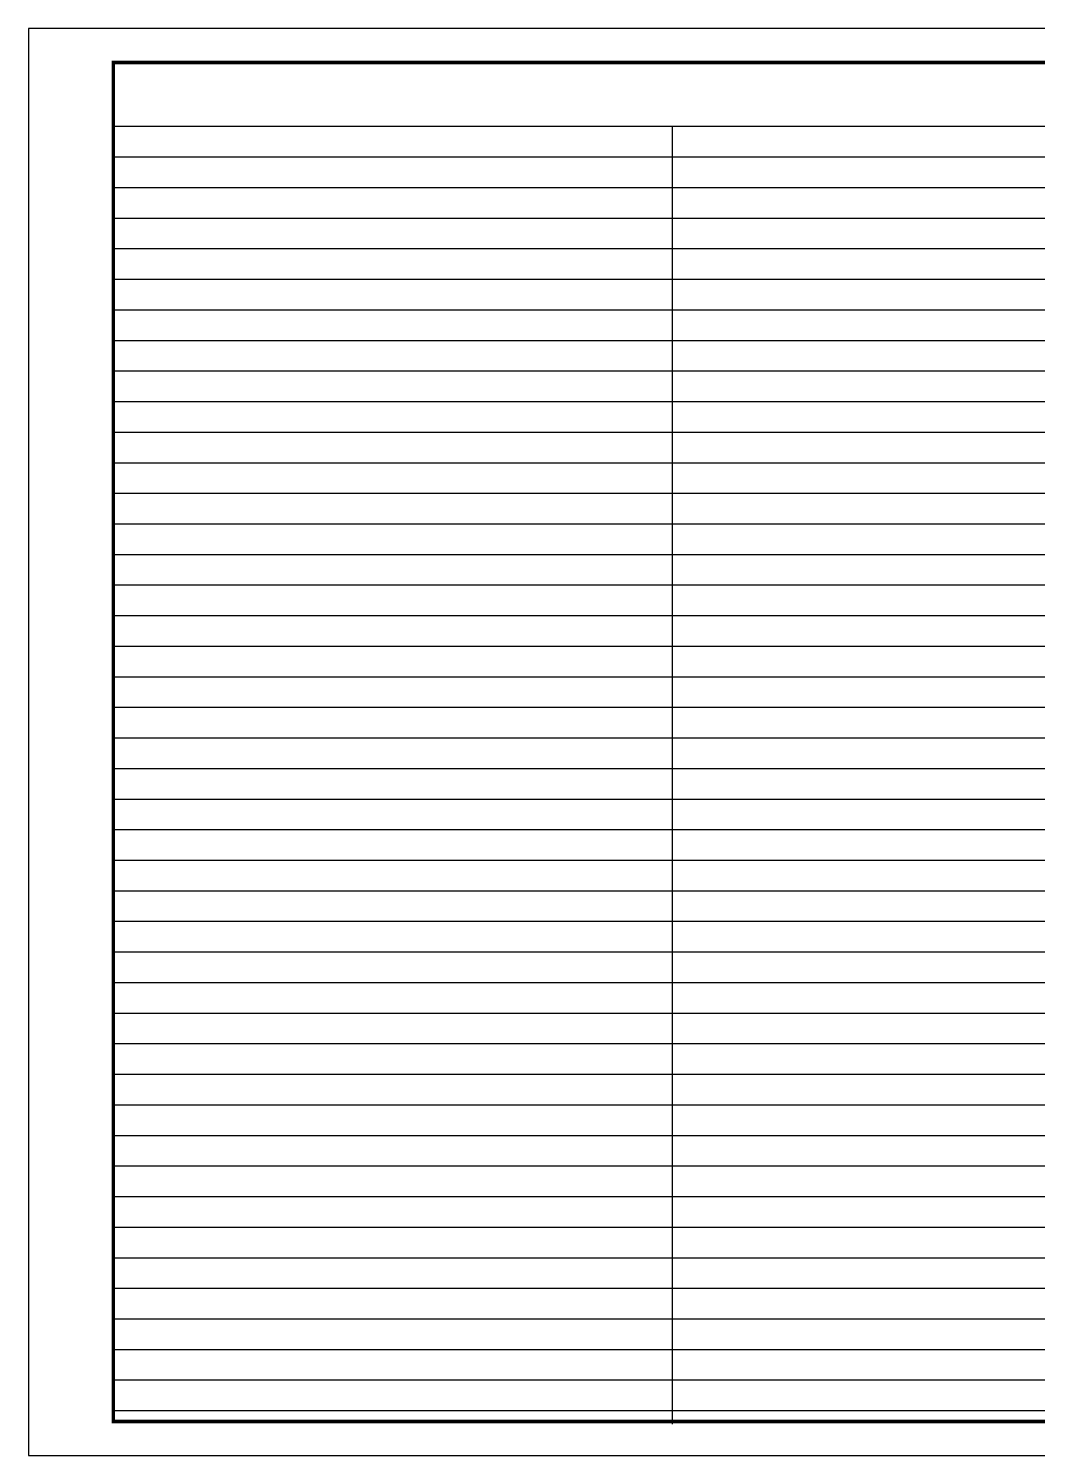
# Model space of a CAD drawing. Extents: x -695846 to 822170, y -413475 to 397179.
# Drawn here: x 464220 to 493920, y 26491 to 68491 of the extents above; entities that cross this region are included whole.
import ezdxf

# ---------------------------------------------------------------- set-up
doc = ezdxf.new("R2010")
doc.units = 0
doc.header["$LTSCALE"] = 1000
doc.header["$MEASUREMENT"] = 0
doc.layers.add('T-图框-175', color=175, linetype='Continuous')
doc.layers.add('ZSX', color=8, linetype='Continuous')

msp = doc.modelspace()

# ---------------------------------------------------------------- linework, layer by layer
at = {"layer": 'T-图框-175'}
msp.add_lwpolyline([(464220, 26491), (523620, 26491), (523620, 68491), (464220, 68491)], close=True, dxfattribs=at)
at = {"layer": 'T-图框-175', "const_width": 100}
msp.add_lwpolyline([(466720, 27491), (522620, 27491), (522620, 67491), (466720, 67491)], close=True, dxfattribs=at)
at = {"layer": 'ZSX', "linetype": 'Continuous'}
for p, q in [((466682, 65613), (514982, 65613)), ((483172, 27413), (483172, 65613)), ((466682, 64713), (514982, 64713)), ((466682, 63813), (514982, 63813)), ((466682, 62913), (514982, 62913)), ((466682, 62013), (514982, 62013)), ((466682, 61113), (514982, 61113)), ((466682, 60213), (514982, 60213)), ((466682, 59313), (514982, 59313)), ((466682, 58413), (514982, 58413)), ((466682, 57513), (514982, 57513)), ((466682, 56613), (514982, 56613)), ((466682, 55713), (514982, 55713)), ((466682, 54813), (514982, 54813)), ((466682, 53913), (514982, 53913)), ((466682, 53013), (514982, 53013)), ((466682, 52113), (514982, 52113)), ((466682, 51213), (514982, 51213)), ((466682, 50313), (514982, 50313)), ((466682, 49413), (514982, 49413)), ((466682, 48513), (514982, 48513)), ((466682, 47613), (514982, 47613)), ((466682, 46713), (514982, 46713)), ((466682, 45813), (514982, 45813)), ((466682, 44913), (514982, 44913)), ((466682, 44013), (514982, 44013)), ((466682, 43113), (514982, 43113)), ((466682, 42213), (514982, 42213)), ((466682, 41313), (514982, 41313)), ((466682, 40413), (514982, 40413)), ((466682, 39513), (514982, 39513)), ((466682, 38613), (514982, 38613)), ((466682, 37713), (514982, 37713)), ((466682, 36813), (514982, 36813)), ((466682, 35913), (514982, 35913)), ((466682, 35013), (514982, 35013)), ((466682, 34113), (514982, 34113)), ((466682, 33213), (514982, 33213)), ((466682, 32313), (514982, 32313)), ((466682, 31413), (514982, 31413)), ((466682, 30513), (514982, 30513)), ((466682, 29613), (514982, 29613)), ((466682, 28713), (514982, 28713)), ((466682, 27813), (514982, 27813))]:
    msp.add_line(p, q, dxfattribs=at)

doc.saveas('drawing.dxf')
